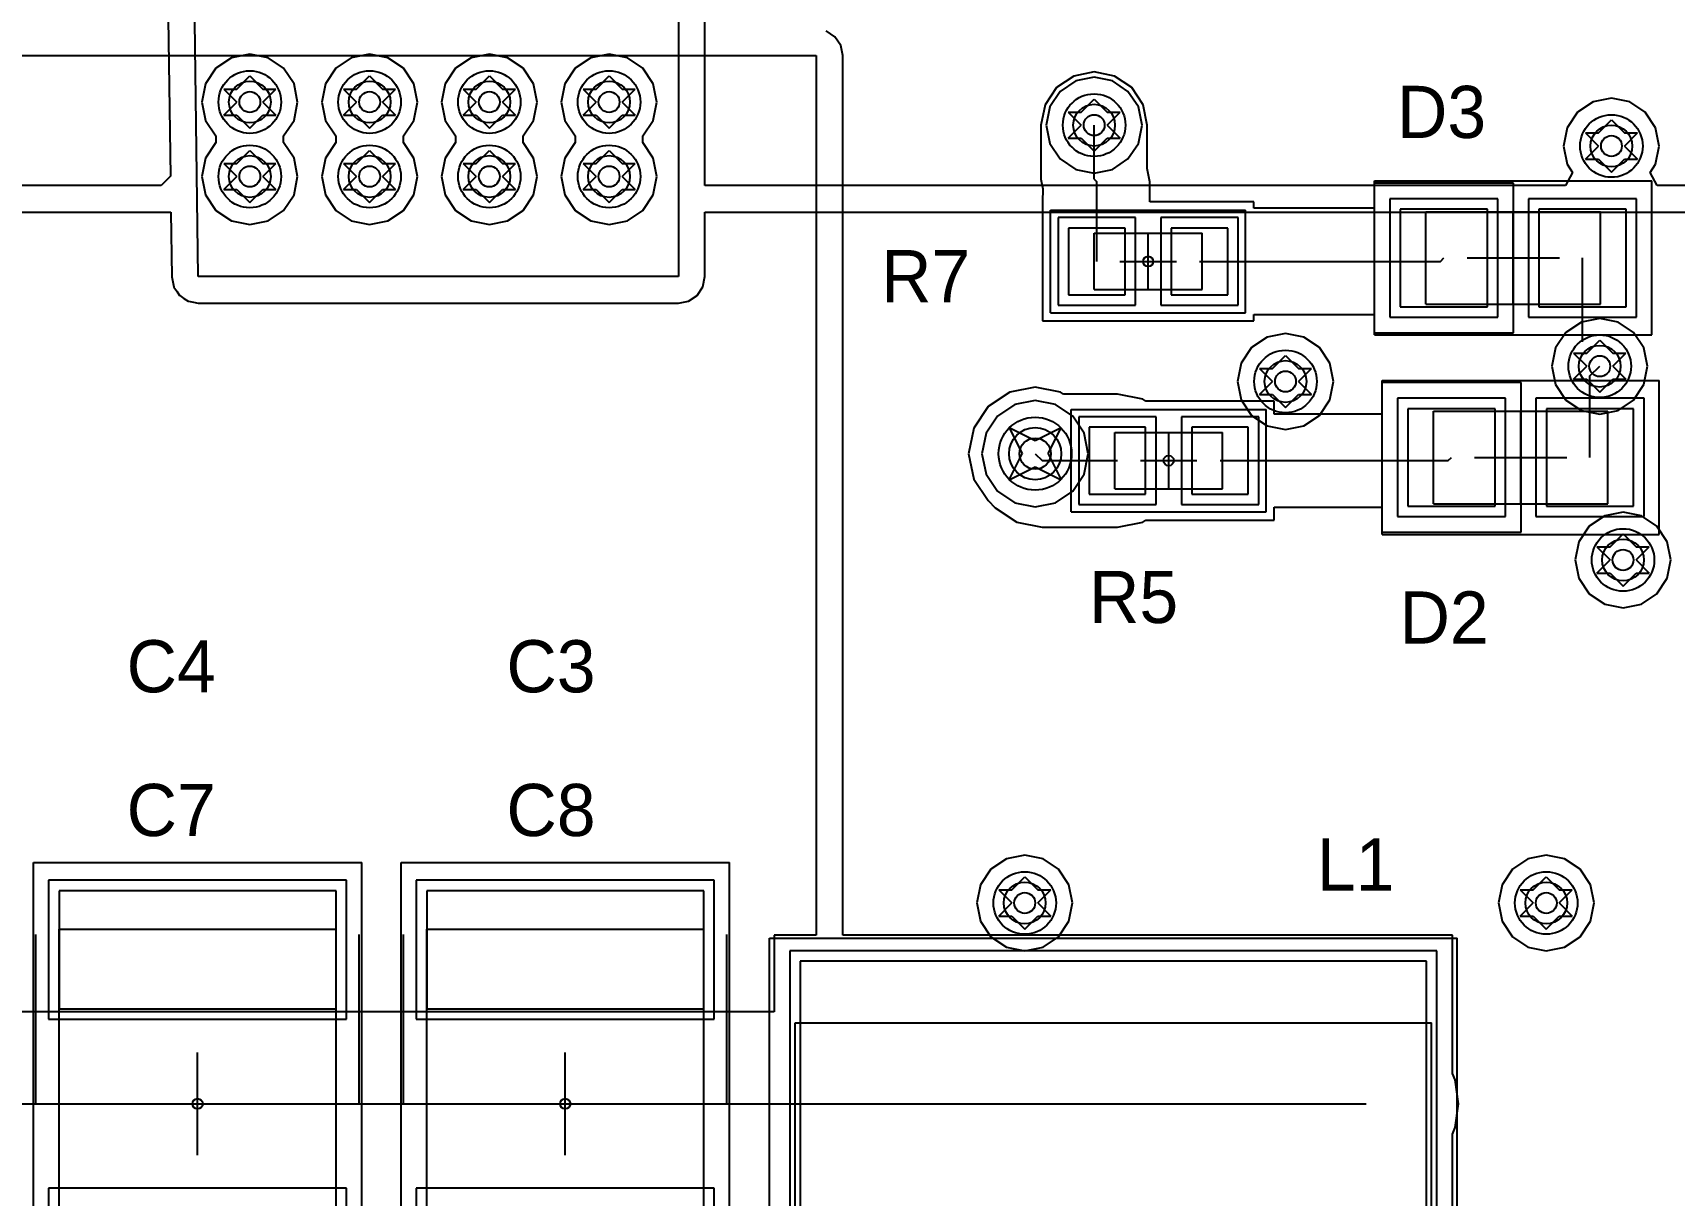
# Model space of a CAD drawing. Header units: millimetres. Extents: x 7.3 to 18.4, y 2.4 to 9.4.
# Drawn here: x 9.22 to 9.849, y 3.288 to 3.734 of the extents above; entities that cross this region are included whole.
import ezdxf

# ---------------------------------------------------------------- set-up
doc = ezdxf.new("R2010")
doc.units = ezdxf.units.MM
doc.header["$MEASUREMENT"] = 0
for name, color, linetype in [('BottomLayer', 5, 'Continuous'), ('BottomSolder', 6, 'Continuous'), ('DrillDrawing', 1, 'Continuous'), ('Mechanical1', 6, 'Continuous'), ('Mechanical13', 56, 'Continuous'), ('Mechanical15', 56, 'Continuous'), ('MidLayer1', 16, 'Continuous'), ('MidLayer2', 76, 'Continuous'), ('MultiLayer', 9, 'Continuous'), ('TopLayer', 1, 'Continuous'), ('TopOverlay', 2, 'Continuous'), ('TopPaste', 8, 'Continuous'), ('TopSolder', 216, 'Continuous'), ('ViaHoleLayer', 16, 'Continuous')]:
    doc.layers.add(name, color=color, linetype=linetype)

msp = doc.modelspace()

# ---------------------------------------------------------------- linework, layer by layer
at = {"layer": 'BottomLayer'}
for p, q in [((9.29577, 3.72412), (9.28982, 3.72014)), ((9.3028, 3.72552), (9.29577, 3.72412)), ((9.30982, 3.72412), (9.3028, 3.72552)), ((9.31577, 3.72014), (9.30982, 3.72412)), ((9.3417, 3.72412), (9.33575, 3.72014)), ((9.34873, 3.72552), (9.3417, 3.72412)), ((9.35575, 3.72412), (9.34873, 3.72552)), ((9.3617, 3.72014), (9.35575, 3.72412)), ((9.38764, 3.72412), (9.38168, 3.72014)), ((9.39466, 3.72552), (9.38764, 3.72412)), ((9.40168, 3.72412), (9.39466, 3.72552)), ((9.40764, 3.72014), (9.40168, 3.72412)), ((9.43357, 3.72412), (9.42761, 3.72014)), ((9.44059, 3.72552), (9.43357, 3.72412)), ((9.44761, 3.72412), (9.44059, 3.72552)), ((9.45357, 3.72014), (9.44761, 3.72412)), ((9.28584, 3.71419), (9.28444, 3.70717)), ((9.28982, 3.72014), (9.28584, 3.71419)), ((9.31975, 3.71419), (9.31577, 3.72014)), ((9.32115, 3.70717), (9.31975, 3.71419)), ((9.33177, 3.71419), (9.33037, 3.70717)), ((9.33575, 3.72014), (9.33177, 3.71419)), ((9.36568, 3.71419), (9.3617, 3.72014)), ((9.36708, 3.70717), (9.36568, 3.71419)), ((9.3777, 3.71419), (9.37631, 3.70717)), ((9.38168, 3.72014), (9.3777, 3.71419)), ((9.41161, 3.71419), (9.40764, 3.72014)), ((9.41301, 3.70717), (9.41161, 3.71419)), ((9.42363, 3.71419), (9.42224, 3.70717)), ((9.42761, 3.72014), (9.42363, 3.71419)), ((9.45755, 3.71419), (9.45357, 3.72014)), ((9.45894, 3.70717), (9.45755, 3.71419)), ((9.61959, 3.71526), (9.61364, 3.71128)), ((9.62661, 3.71666), (9.61959, 3.71526)), ((9.63364, 3.71526), (9.62661, 3.71666)), ((9.63959, 3.71128), (9.63364, 3.71526)), ((9.61364, 3.71128), (9.60966, 3.70533)), ((9.64357, 3.70533), (9.63959, 3.71128)), ((9.28444, 3.70717), (9.28584, 3.70014)), ((9.31975, 3.70014), (9.32115, 3.70717)), ((9.33037, 3.70717), (9.33177, 3.70014)), ((9.36568, 3.70014), (9.36708, 3.70717)), ((9.37631, 3.70717), (9.3777, 3.70014)), ((9.41161, 3.70014), (9.41301, 3.70717)), ((9.42224, 3.70717), (9.42363, 3.70014)), ((9.45755, 3.70014), (9.45894, 3.70717)), ((9.60966, 3.70533), (9.60826, 3.69831)), ((9.64497, 3.69831), (9.64357, 3.70533)), ((9.28584, 3.70014), (9.28982, 3.69419)), ((9.31577, 3.69419), (9.31975, 3.70014)), ((9.33177, 3.70014), (9.33575, 3.69419)), ((9.3617, 3.69419), (9.36568, 3.70014)), ((9.3777, 3.70014), (9.38168, 3.69419)), ((9.40764, 3.69419), (9.41161, 3.70014)), ((9.42363, 3.70014), (9.42761, 3.69419)), ((9.45357, 3.69419), (9.45755, 3.70014)), ((9.60826, 3.69831), (9.60966, 3.69128)), ((9.64357, 3.69128), (9.64497, 3.69831)), ((9.28982, 3.6916), (9.28584, 3.68565)), ((9.28982, 3.69419), (9.28982, 3.6916)), ((9.31577, 3.6916), (9.31577, 3.69419)), ((9.31975, 3.68565), (9.31577, 3.6916)), ((9.33575, 3.6916), (9.33177, 3.68565)), ((9.33575, 3.69419), (9.33575, 3.6916)), ((9.3617, 3.6916), (9.3617, 3.69419)), ((9.36568, 3.68565), (9.3617, 3.6916)), ((9.38168, 3.6916), (9.3777, 3.68565)), ((9.38168, 3.69419), (9.38168, 3.6916)), ((9.40764, 3.6916), (9.40764, 3.69419)), ((9.41161, 3.68565), (9.40764, 3.6916)), ((9.42761, 3.6916), (9.42363, 3.68565)), ((9.42761, 3.69419), (9.42761, 3.6916)), ((9.45357, 3.6916), (9.45357, 3.69419)), ((9.45755, 3.68565), (9.45357, 3.6916)), ((9.60966, 3.69128), (9.61364, 3.68533)), ((9.63959, 3.68533), (9.64357, 3.69128)), ((9.28584, 3.68565), (9.28444, 3.67862)), ((9.32115, 3.67862), (9.31975, 3.68565)), ((9.33177, 3.68565), (9.33037, 3.67862)), ((9.36708, 3.67862), (9.36568, 3.68565)), ((9.3777, 3.68565), (9.37631, 3.67862)), ((9.41301, 3.67862), (9.41161, 3.68565)), ((9.42363, 3.68565), (9.42224, 3.67862)), ((9.45894, 3.67862), (9.45755, 3.68565)), ((9.61364, 3.68533), (9.61959, 3.68135)), ((9.63364, 3.68135), (9.63959, 3.68533)), ((9.28444, 3.67862), (9.28584, 3.6716)), ((9.31975, 3.6716), (9.32115, 3.67862)), ((9.33037, 3.67862), (9.33177, 3.6716)), ((9.36568, 3.6716), (9.36708, 3.67862)), ((9.37631, 3.67862), (9.3777, 3.6716)), ((9.41161, 3.6716), (9.41301, 3.67862)), ((9.42224, 3.67862), (9.42363, 3.6716)), ((9.45755, 3.6716), (9.45894, 3.67862)), ((9.61959, 3.68135), (9.62661, 3.67995)), ((9.62661, 3.67995), (9.63364, 3.68135)), ((9.28584, 3.6716), (9.28982, 3.66564)), ((9.31577, 3.66564), (9.31975, 3.6716)), ((9.33177, 3.6716), (9.33575, 3.66564)), ((9.3617, 3.66564), (9.36568, 3.6716)), ((9.3777, 3.6716), (9.38168, 3.66564)), ((9.40764, 3.66564), (9.41161, 3.6716)), ((9.42363, 3.6716), (9.42761, 3.66564)), ((9.45357, 3.66564), (9.45755, 3.6716)), ((9.28982, 3.66564), (9.29577, 3.66167)), ((9.30982, 3.66167), (9.31577, 3.66564)), ((9.33575, 3.66564), (9.3417, 3.66167)), ((9.35575, 3.66167), (9.3617, 3.66564)), ((9.38168, 3.66564), (9.38764, 3.66167)), ((9.40168, 3.66167), (9.40764, 3.66564)), ((9.42761, 3.66564), (9.43357, 3.66167)), ((9.44761, 3.66167), (9.45357, 3.66564)), ((9.29577, 3.66167), (9.3028, 3.66027)), ((9.3028, 3.66027), (9.30982, 3.66167)), ((9.3417, 3.66167), (9.34873, 3.66027)), ((9.34873, 3.66027), (9.35575, 3.66167)), ((9.38764, 3.66167), (9.39466, 3.66027)), ((9.39466, 3.66027), (9.40168, 3.66167)), ((9.43357, 3.66167), (9.44059, 3.66027)), ((9.44059, 3.66027), (9.44761, 3.66167)), ((9.59617, 3.59116), (9.58956, 3.58674)), ((9.60398, 3.59271), (9.59617, 3.59116)), ((9.61178, 3.59116), (9.60398, 3.59271)), ((9.6184, 3.58674), (9.61178, 3.59116)), ((9.58956, 3.58674), (9.58514, 3.58013)), ((9.62282, 3.58013), (9.6184, 3.58674)), ((9.58514, 3.58013), (9.58358, 3.57232)), ((9.62437, 3.57232), (9.62282, 3.58013)), ((9.58358, 3.57232), (9.58514, 3.56452)), ((9.62282, 3.56452), (9.62437, 3.57232)), ((9.58514, 3.56452), (9.58956, 3.5579)), ((9.6184, 3.5579), (9.62282, 3.56452)), ((9.58956, 3.5579), (9.59617, 3.55348)), ((9.61178, 3.55348), (9.6184, 3.5579)), ((9.59617, 3.55348), (9.60398, 3.55193)), ((9.60398, 3.55193), (9.61178, 3.55348))]:
    msp.add_line(p, q, dxfattribs=at)
for centre, radius in [((9.3028, 3.70717), 0.008), ((9.34873, 3.70717), 0.008), ((9.39466, 3.70717), 0.008), ((9.44059, 3.70717), 0.008), ((9.62661, 3.69831), 0.008), ((9.825, 3.69031), 0.008), ((9.3028, 3.67862), 0.008), ((9.34873, 3.67862), 0.008), ((9.39466, 3.67862), 0.008), ((9.44059, 3.67862), 0.008), ((9.82051, 3.60586), 0.008), ((9.7, 3.6), 0.008), ((9.60398, 3.57232), 0.01), ((9.82945, 3.53155), 0.008), ((9.6, 3.4), 0.008), ((9.8, 3.4), 0.008)]:
    msp.add_circle(centre, radius, dxfattribs=at)
at = {"layer": 'BottomSolder'}
for centre, radius in [((9.3028, 3.70717), 0.012), ((9.34873, 3.70717), 0.012), ((9.39466, 3.70717), 0.012), ((9.44059, 3.70717), 0.012), ((9.62661, 3.69831), 0.012), ((9.825, 3.69031), 0.012), ((9.3028, 3.67862), 0.012), ((9.34873, 3.67862), 0.012), ((9.39466, 3.67862), 0.012), ((9.44059, 3.67862), 0.012), ((9.82051, 3.60586), 0.012), ((9.7, 3.6), 0.012), ((9.60398, 3.57232), 0.014), ((9.82945, 3.53155), 0.012), ((9.6, 3.4), 0.012), ((9.8, 3.4), 0.012)]:
    msp.add_circle(centre, radius, dxfattribs=at)
at = {"layer": 'DrillDrawing'}
for p, q in [((9.2978, 3.71217), (9.3028, 3.71717)), ((9.3028, 3.71717), (9.3078, 3.71217)), ((9.34373, 3.71217), (9.34873, 3.71717)), ((9.34873, 3.71717), (9.35373, 3.71217)), ((9.38966, 3.71217), (9.39466, 3.71717)), ((9.39466, 3.71717), (9.39966, 3.71217)), ((9.43559, 3.71217), (9.44059, 3.71717)), ((9.44059, 3.71717), (9.44559, 3.71217)), ((9.2928, 3.71217), (9.2978, 3.70717)), ((9.2928, 3.71217), (9.2978, 3.71217)), ((9.3078, 3.71217), (9.3128, 3.71217)), ((9.3078, 3.70717), (9.3128, 3.71217)), ((9.33873, 3.71217), (9.34373, 3.70717)), ((9.33873, 3.71217), (9.34373, 3.71217)), ((9.35373, 3.71217), (9.35873, 3.71217)), ((9.35373, 3.70717), (9.35873, 3.71217)), ((9.38466, 3.71217), (9.38966, 3.70717)), ((9.38466, 3.71217), (9.38966, 3.71217)), ((9.39966, 3.71217), (9.40466, 3.71217)), ((9.39966, 3.70717), (9.40466, 3.71217)), ((9.43059, 3.71217), (9.43559, 3.70717)), ((9.43059, 3.71217), (9.43559, 3.71217)), ((9.44559, 3.71217), (9.45059, 3.71217)), ((9.44559, 3.70717), (9.45059, 3.71217)), ((9.62161, 3.70331), (9.62661, 3.70831)), ((9.62661, 3.70831), (9.63161, 3.70331)), ((9.2928, 3.70217), (9.2978, 3.70717)), ((9.2928, 3.70217), (9.2978, 3.70217)), ((9.2978, 3.70217), (9.3028, 3.69717)), ((9.3028, 3.69717), (9.3078, 3.70217)), ((9.3078, 3.70717), (9.3128, 3.70217)), ((9.3078, 3.70217), (9.3128, 3.70217)), ((9.33873, 3.70217), (9.34373, 3.70717)), ((9.33873, 3.70217), (9.34373, 3.70217)), ((9.34373, 3.70217), (9.34873, 3.69717)), ((9.34873, 3.69717), (9.35373, 3.70217)), ((9.35373, 3.70717), (9.35873, 3.70217)), ((9.35373, 3.70217), (9.35873, 3.70217)), ((9.38466, 3.70217), (9.38966, 3.70717)), ((9.38466, 3.70217), (9.38966, 3.70217)), ((9.38966, 3.70217), (9.39466, 3.69717)), ((9.39466, 3.69717), (9.39966, 3.70217)), ((9.39966, 3.70717), (9.40466, 3.70217)), ((9.39966, 3.70217), (9.40466, 3.70217)), ((9.43059, 3.70217), (9.43559, 3.70717)), ((9.43059, 3.70217), (9.43559, 3.70217)), ((9.43559, 3.70217), (9.44059, 3.69717)), ((9.44059, 3.69717), (9.44559, 3.70217)), ((9.44559, 3.70717), (9.45059, 3.70217)), ((9.44559, 3.70217), (9.45059, 3.70217)), ((9.61661, 3.70331), (9.62161, 3.69831)), ((9.61661, 3.70331), (9.62161, 3.70331)), ((9.63161, 3.70331), (9.63661, 3.70331)), ((9.63161, 3.69831), (9.63661, 3.70331)), ((9.61661, 3.69331), (9.62161, 3.69831)), ((9.63161, 3.69831), (9.63661, 3.69331)), ((9.815, 3.69531), (9.82, 3.69031)), ((9.815, 3.69531), (9.82, 3.69531)), ((9.82, 3.69531), (9.825, 3.70031)), ((9.825, 3.70031), (9.83, 3.69531)), ((9.83, 3.69531), (9.835, 3.69531)), ((9.83, 3.69031), (9.835, 3.69531)), ((9.61661, 3.69331), (9.62161, 3.69331)), ((9.62161, 3.69331), (9.62661, 3.68831)), ((9.62661, 3.68831), (9.63161, 3.69331)), ((9.63161, 3.69331), (9.63661, 3.69331)), ((9.815, 3.68531), (9.82, 3.69031)), ((9.83, 3.69031), (9.835, 3.68531)), ((9.2928, 3.68362), (9.2978, 3.67862)), ((9.2928, 3.68362), (9.2978, 3.68362)), ((9.2978, 3.68362), (9.3028, 3.68862)), ((9.3028, 3.68862), (9.3078, 3.68362)), ((9.3078, 3.68362), (9.3128, 3.68362)), ((9.3078, 3.67862), (9.3128, 3.68362)), ((9.33873, 3.68362), (9.34373, 3.67862)), ((9.33873, 3.68362), (9.34373, 3.68362)), ((9.34373, 3.68362), (9.34873, 3.68862)), ((9.34873, 3.68862), (9.35373, 3.68362)), ((9.35373, 3.68362), (9.35873, 3.68362)), ((9.35373, 3.67862), (9.35873, 3.68362)), ((9.38466, 3.68362), (9.38966, 3.67862)), ((9.38466, 3.68362), (9.38966, 3.68362)), ((9.38966, 3.68362), (9.39466, 3.68862)), ((9.39466, 3.68862), (9.39966, 3.68362)), ((9.39966, 3.68362), (9.40466, 3.68362)), ((9.39966, 3.67862), (9.40466, 3.68362)), ((9.43059, 3.68362), (9.43559, 3.67862)), ((9.43059, 3.68362), (9.43559, 3.68362)), ((9.43559, 3.68362), (9.44059, 3.68862)), ((9.44059, 3.68862), (9.44559, 3.68362)), ((9.44559, 3.68362), (9.45059, 3.68362)), ((9.44559, 3.67862), (9.45059, 3.68362)), ((9.815, 3.68531), (9.82, 3.68531)), ((9.82, 3.68531), (9.825, 3.68031)), ((9.825, 3.68031), (9.83, 3.68531)), ((9.83, 3.68531), (9.835, 3.68531)), ((9.2928, 3.67362), (9.2978, 3.67862)), ((9.3078, 3.67862), (9.3128, 3.67362)), ((9.33873, 3.67362), (9.34373, 3.67862)), ((9.35373, 3.67862), (9.35873, 3.67362)), ((9.38466, 3.67362), (9.38966, 3.67862)), ((9.39966, 3.67862), (9.40466, 3.67362)), ((9.43059, 3.67362), (9.43559, 3.67862)), ((9.44559, 3.67862), (9.45059, 3.67362)), ((9.2928, 3.67362), (9.2978, 3.67362)), ((9.2978, 3.67362), (9.3028, 3.66862)), ((9.3028, 3.66862), (9.3078, 3.67362)), ((9.3078, 3.67362), (9.3128, 3.67362)), ((9.33873, 3.67362), (9.34373, 3.67362)), ((9.34373, 3.67362), (9.34873, 3.66862)), ((9.34873, 3.66862), (9.35373, 3.67362)), ((9.35373, 3.67362), (9.35873, 3.67362)), ((9.38466, 3.67362), (9.38966, 3.67362)), ((9.38966, 3.67362), (9.39466, 3.66862)), ((9.39466, 3.66862), (9.39966, 3.67362)), ((9.39966, 3.67362), (9.40466, 3.67362)), ((9.43059, 3.67362), (9.43559, 3.67362)), ((9.43559, 3.67362), (9.44059, 3.66862)), ((9.44059, 3.66862), (9.44559, 3.67362)), ((9.44559, 3.67362), (9.45059, 3.67362)), ((9.81551, 3.61086), (9.82051, 3.61586)), ((9.82051, 3.61586), (9.82551, 3.61086)), ((9.695, 3.605), (9.7, 3.61)), ((9.7, 3.61), (9.705, 3.605)), ((9.81051, 3.61086), (9.81551, 3.60586)), ((9.81051, 3.61086), (9.81551, 3.61086)), ((9.82551, 3.61086), (9.83051, 3.61086)), ((9.82551, 3.60586), (9.83051, 3.61086)), ((9.69, 3.605), (9.695, 3.6)), ((9.69, 3.605), (9.695, 3.605)), ((9.705, 3.605), (9.71, 3.605)), ((9.705, 3.6), (9.71, 3.605)), ((9.81051, 3.60086), (9.81551, 3.60586)), ((9.81051, 3.60086), (9.81551, 3.60086)), ((9.81551, 3.60086), (9.82051, 3.59586)), ((9.82051, 3.59586), (9.82551, 3.60086)), ((9.82551, 3.60586), (9.83051, 3.60086)), ((9.82551, 3.60086), (9.83051, 3.60086)), ((9.69, 3.595), (9.695, 3.6)), ((9.69, 3.595), (9.695, 3.595)), ((9.695, 3.595), (9.7, 3.59)), ((9.7, 3.59), (9.705, 3.595)), ((9.705, 3.6), (9.71, 3.595)), ((9.705, 3.595), (9.71, 3.595)), ((9.59398, 3.58232), (9.60398, 3.57732)), ((9.59398, 3.58232), (9.59898, 3.57232)), ((9.60398, 3.57732), (9.61398, 3.58232)), ((9.60898, 3.57232), (9.61398, 3.58232)), ((9.59398, 3.56232), (9.59898, 3.57232)), ((9.60898, 3.57232), (9.61398, 3.56232)), ((9.59398, 3.56232), (9.60398, 3.56732)), ((9.60398, 3.56732), (9.61398, 3.56232)), ((9.82445, 3.53655), (9.82945, 3.54155)), ((9.82945, 3.54155), (9.83445, 3.53655)), ((9.81945, 3.53655), (9.82445, 3.53155)), ((9.81945, 3.53655), (9.82445, 3.53655)), ((9.81945, 3.52655), (9.82445, 3.53155)), ((9.83445, 3.53655), (9.83945, 3.53655)), ((9.83445, 3.53155), (9.83945, 3.53655)), ((9.83445, 3.53155), (9.83945, 3.52655)), ((9.81945, 3.52655), (9.82445, 3.52655)), ((9.82445, 3.52655), (9.82945, 3.52155)), ((9.82945, 3.52155), (9.83445, 3.52655)), ((9.83445, 3.52655), (9.83945, 3.52655)), ((9.595, 3.405), (9.6, 3.41)), ((9.6, 3.41), (9.605, 3.405)), ((9.795, 3.405), (9.8, 3.41)), ((9.8, 3.41), (9.805, 3.405)), ((9.59, 3.405), (9.595, 3.4)), ((9.59, 3.405), (9.595, 3.405)), ((9.59, 3.395), (9.595, 3.4)), ((9.605, 3.405), (9.61, 3.405)), ((9.605, 3.4), (9.61, 3.405)), ((9.605, 3.4), (9.61, 3.395)), ((9.79, 3.405), (9.795, 3.4)), ((9.79, 3.405), (9.795, 3.405)), ((9.79, 3.395), (9.795, 3.4)), ((9.805, 3.405), (9.81, 3.405)), ((9.805, 3.4), (9.81, 3.405)), ((9.805, 3.4), (9.81, 3.395)), ((9.59, 3.395), (9.595, 3.395)), ((9.595, 3.395), (9.6, 3.39)), ((9.6, 3.39), (9.605, 3.395)), ((9.605, 3.395), (9.61, 3.395)), ((9.79, 3.395), (9.795, 3.395)), ((9.795, 3.395), (9.8, 3.39)), ((9.8, 3.39), (9.805, 3.395)), ((9.805, 3.395), (9.81, 3.395))]:
    msp.add_line(p, q, dxfattribs=at)
at = {"layer": 'Mechanical1'}
msp.add_circle((9.37681, 4.09921), 1.5748, dxfattribs=at)
at = {"layer": 'Mechanical13'}
for p, q in [((9.75386, 3.66511), (9.82079, 3.66511)), ((9.75386, 3.62967), (9.75386, 3.66511)), ((9.82079, 3.62967), (9.82079, 3.66511)), ((9.62665, 3.63523), (9.62665, 3.65688)), ((9.62665, 3.65688), (9.66799, 3.65688)), ((9.66799, 3.63523), (9.66799, 3.65688)), ((9.62665, 3.63523), (9.66799, 3.63523)), ((9.75386, 3.62967), (9.82079, 3.62967)), ((9.75673, 3.58857), (9.82366, 3.58857)), ((9.75673, 3.55314), (9.75673, 3.58857)), ((9.82366, 3.55314), (9.82366, 3.58857)), ((9.63453, 3.55881), (9.63453, 3.58046)), ((9.63453, 3.58046), (9.67587, 3.58046)), ((9.67587, 3.55881), (9.67587, 3.58046)), ((9.63453, 3.55881), (9.67587, 3.55881)), ((9.75673, 3.55314), (9.82366, 3.55314)), ((9.22963, 3.25607), (9.22963, 3.38993)), ((9.22963, 3.38993), (9.33593, 3.38993)), ((9.33593, 3.25607), (9.33593, 3.38993)), ((9.37063, 3.25607), (9.37063, 3.38993)), ((9.37063, 3.38993), (9.47693, 3.38993)), ((9.47693, 3.25607), (9.47693, 3.38993)), ((9.51195, 3.10995), (9.51195, 3.35405)), ((9.51195, 3.35405), (9.75605, 3.35405)), ((9.75605, 3.10995), (9.75605, 3.35405))]:
    msp.add_line(p, q, dxfattribs=at)
at = {"layer": 'Mechanical15'}
for p, q in [((9.73417, 3.67692), (9.84047, 3.67692)), ((9.73417, 3.61786), (9.73417, 3.67692)), ((9.84047, 3.61786), (9.84047, 3.67692)), ((9.60992, 3.62637), (9.60992, 3.66574)), ((9.60992, 3.66574), (9.68472, 3.66574)), ((9.68472, 3.62637), (9.68472, 3.66574)), ((9.78732, 3.62967), (9.78732, 3.66511)), ((9.64732, 3.63523), (9.64732, 3.65688)), ((9.6365, 3.64605), (9.65815, 3.64605)), ((9.76961, 3.64739), (9.80504, 3.64739)), ((9.60992, 3.62637), (9.68472, 3.62637)), ((9.73417, 3.61786), (9.84047, 3.61786)), ((9.73705, 3.60039), (9.84335, 3.60039)), ((9.73705, 3.54133), (9.73705, 3.60039)), ((9.84335, 3.54133), (9.84335, 3.60039)), ((9.6178, 3.54995), (9.6178, 3.58932)), ((9.6178, 3.58932), (9.6926, 3.58932)), ((9.6926, 3.54995), (9.6926, 3.58932)), ((9.7902, 3.55314), (9.7902, 3.58857)), ((9.6552, 3.55881), (9.6552, 3.58046)), ((9.64437, 3.56964), (9.66602, 3.56964)), ((9.77248, 3.57086), (9.80791, 3.57086)), ((9.6178, 3.54995), (9.6926, 3.54995)), ((9.73705, 3.54133), (9.84335, 3.54133)), ((9.21979, 3.23048), (9.21979, 3.41552)), ((9.21979, 3.41552), (9.34577, 3.41552)), ((9.34577, 3.23048), (9.34577, 3.41552)), ((9.36079, 3.23048), (9.36079, 3.41552)), ((9.36079, 3.41552), (9.48677, 3.41552)), ((9.48677, 3.23048), (9.48677, 3.41552)), ((9.50211, 3.07747), (9.50211, 3.38653)), ((9.50211, 3.38653), (9.76589, 3.38653)), ((9.76589, 3.07747), (9.76589, 3.38653)), ((9.28278, 3.30331), (9.28278, 3.34268)), ((9.42378, 3.30331), (9.42378, 3.34268)), ((9.2631, 3.323), (9.30247, 3.323)), ((9.4041, 3.323), (9.44347, 3.323))]:
    msp.add_line(p, q, dxfattribs=at)
at = {"layer": 'MidLayer1'}
for p, q in [((9.29577, 3.72412), (9.28982, 3.72014)), ((9.3028, 3.72552), (9.29577, 3.72412)), ((9.30982, 3.72412), (9.3028, 3.72552)), ((9.31577, 3.72014), (9.30982, 3.72412)), ((9.3417, 3.72412), (9.33575, 3.72014)), ((9.34873, 3.72552), (9.3417, 3.72412)), ((9.35575, 3.72412), (9.34873, 3.72552)), ((9.3617, 3.72014), (9.35575, 3.72412)), ((9.38764, 3.72412), (9.38168, 3.72014)), ((9.39466, 3.72552), (9.38764, 3.72412)), ((9.40168, 3.72412), (9.39466, 3.72552)), ((9.40764, 3.72014), (9.40168, 3.72412)), ((9.43357, 3.72412), (9.42761, 3.72014)), ((9.44059, 3.72552), (9.43357, 3.72412)), ((9.44761, 3.72412), (9.44059, 3.72552)), ((9.45357, 3.72014), (9.44761, 3.72412)), ((9.28584, 3.71419), (9.28444, 3.70717)), ((9.28982, 3.72014), (9.28584, 3.71419)), ((9.31975, 3.71419), (9.31577, 3.72014)), ((9.32115, 3.70717), (9.31975, 3.71419)), ((9.33177, 3.71419), (9.33037, 3.70717)), ((9.33575, 3.72014), (9.33177, 3.71419)), ((9.36568, 3.71419), (9.3617, 3.72014)), ((9.36708, 3.70717), (9.36568, 3.71419)), ((9.3777, 3.71419), (9.37631, 3.70717)), ((9.38168, 3.72014), (9.3777, 3.71419)), ((9.41161, 3.71419), (9.40764, 3.72014)), ((9.41301, 3.70717), (9.41161, 3.71419)), ((9.42363, 3.71419), (9.42224, 3.70717)), ((9.42761, 3.72014), (9.42363, 3.71419)), ((9.45755, 3.71419), (9.45357, 3.72014)), ((9.45894, 3.70717), (9.45755, 3.71419)), ((9.61959, 3.71526), (9.61364, 3.71128)), ((9.62661, 3.71666), (9.61959, 3.71526)), ((9.63364, 3.71526), (9.62661, 3.71666)), ((9.63959, 3.71128), (9.63364, 3.71526)), ((9.61364, 3.71128), (9.60966, 3.70533)), ((9.64357, 3.70533), (9.63959, 3.71128)), ((9.28444, 3.70717), (9.28584, 3.70014)), ((9.31975, 3.70014), (9.32115, 3.70717)), ((9.33037, 3.70717), (9.33177, 3.70014)), ((9.36568, 3.70014), (9.36708, 3.70717)), ((9.37631, 3.70717), (9.3777, 3.70014)), ((9.41161, 3.70014), (9.41301, 3.70717)), ((9.42224, 3.70717), (9.42363, 3.70014)), ((9.45755, 3.70014), (9.45894, 3.70717)), ((9.60966, 3.70533), (9.60826, 3.69831)), ((9.64497, 3.69831), (9.64357, 3.70533)), ((9.28584, 3.70014), (9.28982, 3.69419)), ((9.31577, 3.69419), (9.31975, 3.70014)), ((9.33177, 3.70014), (9.33575, 3.69419)), ((9.3617, 3.69419), (9.36568, 3.70014)), ((9.3777, 3.70014), (9.38168, 3.69419)), ((9.40764, 3.69419), (9.41161, 3.70014)), ((9.42363, 3.70014), (9.42761, 3.69419)), ((9.45357, 3.69419), (9.45755, 3.70014)), ((9.60826, 3.69831), (9.60966, 3.69128)), ((9.64357, 3.69128), (9.64497, 3.69831)), ((9.28982, 3.6916), (9.28584, 3.68565)), ((9.28982, 3.69419), (9.28982, 3.6916)), ((9.31577, 3.6916), (9.31577, 3.69419)), ((9.31975, 3.68565), (9.31577, 3.6916)), ((9.33575, 3.6916), (9.33177, 3.68565)), ((9.33575, 3.69419), (9.33575, 3.6916)), ((9.3617, 3.6916), (9.3617, 3.69419)), ((9.36568, 3.68565), (9.3617, 3.6916)), ((9.38168, 3.6916), (9.3777, 3.68565)), ((9.38168, 3.69419), (9.38168, 3.6916)), ((9.40764, 3.6916), (9.40764, 3.69419)), ((9.41161, 3.68565), (9.40764, 3.6916)), ((9.42761, 3.6916), (9.42363, 3.68565)), ((9.42761, 3.69419), (9.42761, 3.6916)), ((9.45357, 3.6916), (9.45357, 3.69419)), ((9.45755, 3.68565), (9.45357, 3.6916)), ((9.60966, 3.69128), (9.61364, 3.68533)), ((9.63959, 3.68533), (9.64357, 3.69128)), ((9.28584, 3.68565), (9.28444, 3.67862)), ((9.32115, 3.67862), (9.31975, 3.68565)), ((9.33177, 3.68565), (9.33037, 3.67862)), ((9.36708, 3.67862), (9.36568, 3.68565)), ((9.3777, 3.68565), (9.37631, 3.67862)), ((9.41301, 3.67862), (9.41161, 3.68565)), ((9.42363, 3.68565), (9.42224, 3.67862)), ((9.45894, 3.67862), (9.45755, 3.68565)), ((9.61364, 3.68533), (9.61959, 3.68135)), ((9.63364, 3.68135), (9.63959, 3.68533)), ((9.28444, 3.67862), (9.28584, 3.6716)), ((9.31975, 3.6716), (9.32115, 3.67862)), ((9.33037, 3.67862), (9.33177, 3.6716)), ((9.36568, 3.6716), (9.36708, 3.67862)), ((9.37631, 3.67862), (9.3777, 3.6716)), ((9.41161, 3.6716), (9.41301, 3.67862)), ((9.42224, 3.67862), (9.42363, 3.6716)), ((9.45755, 3.6716), (9.45894, 3.67862)), ((9.61959, 3.68135), (9.62661, 3.67995)), ((9.62661, 3.67995), (9.63364, 3.68135)), ((9.28584, 3.6716), (9.28982, 3.66564)), ((9.31577, 3.66564), (9.31975, 3.6716)), ((9.33177, 3.6716), (9.33575, 3.66564)), ((9.3617, 3.66564), (9.36568, 3.6716)), ((9.3777, 3.6716), (9.38168, 3.66564)), ((9.40764, 3.66564), (9.41161, 3.6716)), ((9.42363, 3.6716), (9.42761, 3.66564)), ((9.45357, 3.66564), (9.45755, 3.6716)), ((9.28982, 3.66564), (9.29577, 3.66167)), ((9.30982, 3.66167), (9.31577, 3.66564)), ((9.33575, 3.66564), (9.3417, 3.66167)), ((9.35575, 3.66167), (9.3617, 3.66564)), ((9.38168, 3.66564), (9.38764, 3.66167)), ((9.40168, 3.66167), (9.40764, 3.66564)), ((9.42761, 3.66564), (9.43357, 3.66167)), ((9.44761, 3.66167), (9.45357, 3.66564)), ((9.29577, 3.66167), (9.3028, 3.66027)), ((9.3028, 3.66027), (9.30982, 3.66167)), ((9.3417, 3.66167), (9.34873, 3.66027)), ((9.34873, 3.66027), (9.35575, 3.66167)), ((9.38764, 3.66167), (9.39466, 3.66027)), ((9.39466, 3.66027), (9.40168, 3.66167)), ((9.43357, 3.66167), (9.44059, 3.66027)), ((9.44059, 3.66027), (9.44761, 3.66167)), ((9.59617, 3.59116), (9.58956, 3.58674)), ((9.60398, 3.59271), (9.59617, 3.59116)), ((9.61178, 3.59116), (9.60398, 3.59271)), ((9.6184, 3.58674), (9.61178, 3.59116)), ((9.58956, 3.58674), (9.58514, 3.58013)), ((9.62282, 3.58013), (9.6184, 3.58674)), ((9.58514, 3.58013), (9.58358, 3.57232)), ((9.62437, 3.57232), (9.62282, 3.58013)), ((9.58358, 3.57232), (9.58514, 3.56452)), ((9.62282, 3.56452), (9.62437, 3.57232)), ((9.58514, 3.56452), (9.58956, 3.5579)), ((9.6184, 3.5579), (9.62282, 3.56452)), ((9.58956, 3.5579), (9.59617, 3.55348)), ((9.61178, 3.55348), (9.6184, 3.5579)), ((9.59617, 3.55348), (9.60398, 3.55193)), ((9.60398, 3.55193), (9.61178, 3.55348))]:
    msp.add_line(p, q, dxfattribs=at)
for centre, radius in [((9.3028, 3.70717), 0.008), ((9.34873, 3.70717), 0.008), ((9.39466, 3.70717), 0.008), ((9.44059, 3.70717), 0.008), ((9.62661, 3.69831), 0.008), ((9.825, 3.69031), 0.008), ((9.3028, 3.67862), 0.008), ((9.34873, 3.67862), 0.008), ((9.39466, 3.67862), 0.008), ((9.44059, 3.67862), 0.008), ((9.82051, 3.60586), 0.008), ((9.7, 3.6), 0.008), ((9.60398, 3.57232), 0.01), ((9.82945, 3.53155), 0.008), ((9.6, 3.4), 0.008), ((9.8, 3.4), 0.008)]:
    msp.add_circle(centre, radius, dxfattribs=at)
at = {"layer": 'MidLayer2'}
for p, q in [((9.46717, 4.89614), (9.46717, 3.64024)), ((9.47736, 3.6752), (9.47736, 3.99592)), ((9.26821, 3.98898), (9.27233, 3.67875)), ((9.28304, 3.64024), (9.27841, 3.98912)), ((9.825, 3.70866), (9.81798, 3.70726)), ((9.83202, 3.70726), (9.825, 3.70866)), ((9.81202, 3.70329), (9.80804, 3.69733)), ((9.81798, 3.70726), (9.81202, 3.70329)), ((9.83798, 3.70329), (9.83202, 3.70726)), ((9.84196, 3.69733), (9.83798, 3.70329)), ((9.80804, 3.69733), (9.80665, 3.69031)), ((9.84335, 3.69031), (9.84196, 3.69733)), ((9.80665, 3.69031), (9.80804, 3.68329)), ((9.84196, 3.68329), (9.84335, 3.69031)), ((9.80804, 3.68329), (9.81011, 3.6802)), ((9.83989, 3.6802), (9.84196, 3.68329)), ((9.27233, 3.67875), (9.26882, 3.6752)), ((9.81011, 3.6802), (9.80744, 3.6752)), ((9.84256, 3.6752), (9.83989, 3.6802)), ((9.26882, 3.6752), (8.68701, 3.6752)), ((9.80744, 3.6752), (9.47736, 3.6752)), ((10.216, 3.6752), (9.84256, 3.6752)), ((8.67681, 3.665), (9.27251, 3.665)), ((9.27251, 3.665), (9.27284, 3.6401)), ((9.47736, 3.64024), (9.47736, 3.665)), ((9.47736, 3.665), (9.642, 3.665)), ((9.642, 3.665), (10.216, 3.665)), ((9.27284, 3.6401), (9.27324, 3.63822)), ((9.46717, 3.64024), (9.28304, 3.64024)), ((9.47659, 3.63633), (9.47736, 3.64024)), ((9.27324, 3.63822), (9.27362, 3.63633)), ((9.27362, 3.63633), (9.27366, 3.63628)), ((9.27366, 3.63628), (9.27367, 3.63621)), ((9.27367, 3.63621), (9.27476, 3.63463)), ((9.27476, 3.63463), (9.27583, 3.63303)), ((9.27583, 3.63303), (9.27588, 3.63299)), ((9.27588, 3.63299), (9.27592, 3.63293)), ((9.27592, 3.63293), (9.27753, 3.63189)), ((9.47107, 3.63082), (9.47437, 3.63303)), ((9.47437, 3.63303), (9.47659, 3.63633)), ((9.27753, 3.63189), (9.27914, 3.63082)), ((9.27914, 3.63082), (9.2792, 3.6308)), ((9.2792, 3.6308), (9.27926, 3.63077)), ((9.27926, 3.63077), (9.28115, 3.63042)), ((9.28115, 3.63042), (9.28304, 3.63004)), ((9.28304, 3.63004), (9.46717, 3.63004)), ((9.46717, 3.63004), (9.47107, 3.63082)), ((9.81349, 3.62281), (9.80753, 3.61884)), ((9.82051, 3.62421), (9.81349, 3.62281)), ((9.82753, 3.62281), (9.82051, 3.62421)), ((9.83349, 3.61884), (9.82753, 3.62281)), ((9.69298, 3.61696), (9.68702, 3.61298)), ((9.7, 3.61835), (9.69298, 3.61696)), ((9.70702, 3.61696), (9.7, 3.61835)), ((9.71298, 3.61298), (9.70702, 3.61696)), ((9.80753, 3.61884), (9.80356, 3.61288)), ((9.83747, 3.61288), (9.83349, 3.61884)), ((9.68304, 3.60702), (9.68165, 3.6)), ((9.68702, 3.61298), (9.68304, 3.60702)), ((9.71696, 3.60702), (9.71298, 3.61298)), ((9.71835, 3.6), (9.71696, 3.60702)), ((9.80356, 3.61288), (9.80216, 3.60586)), ((9.83886, 3.60586), (9.83747, 3.61288)), ((9.80216, 3.60586), (9.80356, 3.59883)), ((9.83747, 3.59883), (9.83886, 3.60586)), ((9.68165, 3.6), (9.68304, 3.59298)), ((9.71696, 3.59298), (9.71835, 3.6)), ((9.80356, 3.59883), (9.80753, 3.59288)), ((9.83349, 3.59288), (9.83747, 3.59883)), ((9.68304, 3.59298), (9.68702, 3.58702)), ((9.71298, 3.58702), (9.71696, 3.59298)), ((9.80753, 3.59288), (9.81349, 3.5889)), ((9.81349, 3.5889), (9.82051, 3.58751)), ((9.82051, 3.58751), (9.82753, 3.5889)), ((9.82753, 3.5889), (9.83349, 3.59288)), ((9.68702, 3.58702), (9.69298, 3.58304)), ((9.69298, 3.58304), (9.7, 3.58165)), ((9.7, 3.58165), (9.70702, 3.58304)), ((9.70702, 3.58304), (9.71298, 3.58702)), ((9.81648, 3.54452), (9.8125, 3.53857)), ((9.82243, 3.5485), (9.81648, 3.54452)), ((9.82945, 3.5499), (9.82243, 3.5485)), ((9.83648, 3.5485), (9.82945, 3.5499)), ((9.84243, 3.54452), (9.83648, 3.5485)), ((9.84641, 3.53857), (9.84243, 3.54452)), ((9.8125, 3.53857), (9.8111, 3.53155)), ((9.84781, 3.53155), (9.84641, 3.53857)), ((9.8111, 3.53155), (9.8125, 3.52452)), ((9.84641, 3.52452), (9.84781, 3.53155)), ((9.8125, 3.52452), (9.81648, 3.51857)), ((9.84243, 3.51857), (9.84641, 3.52452)), ((9.81648, 3.51857), (9.82243, 3.51459)), ((9.82243, 3.51459), (9.82945, 3.51319)), ((9.82945, 3.51319), (9.83648, 3.51459)), ((9.83648, 3.51459), (9.84243, 3.51857)), ((9.6, 3.41835), (9.59298, 3.41696)), ((9.60702, 3.41696), (9.6, 3.41835)), ((9.8, 3.41835), (9.79298, 3.41696)), ((9.80702, 3.41696), (9.8, 3.41835)), ((9.58702, 3.41298), (9.58304, 3.40702)), ((9.59298, 3.41696), (9.58702, 3.41298)), ((9.61298, 3.41298), (9.60702, 3.41696)), ((9.61696, 3.40702), (9.61298, 3.41298)), ((9.78702, 3.41298), (9.78304, 3.40702)), ((9.79298, 3.41696), (9.78702, 3.41298)), ((9.81298, 3.41298), (9.80702, 3.41696)), ((9.81696, 3.40702), (9.81298, 3.41298)), ((9.58304, 3.40702), (9.58165, 3.4)), ((9.61835, 3.4), (9.61696, 3.40702)), ((9.78304, 3.40702), (9.78165, 3.4)), ((9.81835, 3.4), (9.81696, 3.40702)), ((9.58165, 3.4), (9.58304, 3.39298)), ((9.61696, 3.39298), (9.61835, 3.4)), ((9.78165, 3.4), (9.78304, 3.39298)), ((9.81696, 3.39298), (9.81835, 3.4)), ((9.58304, 3.39298), (9.58702, 3.38702)), ((9.61298, 3.38702), (9.61696, 3.39298)), ((9.78304, 3.39298), (9.78702, 3.38702)), ((9.81298, 3.38702), (9.81696, 3.39298)), ((9.58702, 3.38702), (9.59298, 3.38304)), ((9.60702, 3.38304), (9.61298, 3.38702)), ((9.78702, 3.38702), (9.79298, 3.38304)), ((9.80702, 3.38304), (9.81298, 3.38702)), ((9.59298, 3.38304), (9.6, 3.38165)), ((9.6, 3.38165), (9.60702, 3.38304)), ((9.79298, 3.38304), (9.8, 3.38165)), ((9.8, 3.38165), (9.80702, 3.38304))]:
    msp.add_line(p, q, dxfattribs=at)
for centre, radius in [((9.3028, 3.70717), 0.008), ((9.34873, 3.70717), 0.008), ((9.39466, 3.70717), 0.008), ((9.44059, 3.70717), 0.008), ((9.62661, 3.69831), 0.008), ((9.825, 3.69031), 0.008), ((9.3028, 3.67862), 0.008), ((9.34873, 3.67862), 0.008), ((9.39466, 3.67862), 0.008), ((9.44059, 3.67862), 0.008), ((9.82051, 3.60586), 0.008), ((9.7, 3.6), 0.008), ((9.60398, 3.57232), 0.01), ((9.82945, 3.53155), 0.008), ((9.6, 3.4), 0.008), ((9.8, 3.4), 0.008)]:
    msp.add_circle(centre, radius, dxfattribs=at)
at = {"layer": 'MultiLayer'}
for centre, radius in [((9.3028, 3.70717), 0.008), ((9.34873, 3.70717), 0.008), ((9.39466, 3.70717), 0.008), ((9.44059, 3.70717), 0.008), ((9.62661, 3.69831), 0.008), ((9.825, 3.69031), 0.008), ((9.3028, 3.67862), 0.008), ((9.34873, 3.67862), 0.008), ((9.39466, 3.67862), 0.008), ((9.44059, 3.67862), 0.008), ((9.82051, 3.60586), 0.008), ((9.7, 3.6), 0.008), ((9.60398, 3.57232), 0.01), ((9.82945, 3.53155), 0.008), ((9.6, 3.4), 0.008), ((9.8, 3.4), 0.008)]:
    msp.add_circle(centre, radius, dxfattribs=at)
at = {"layer": 'TopLayer'}
for p, q in [((9.52721, 3.73221), (9.5239, 3.73442)), ((9.52942, 3.7289), (9.52721, 3.73221)), ((9.5302, 3.725), (9.52942, 3.7289)), ((9.19, 3.725), (9.52, 3.725)), ((9.52, 3.725), (9.52, 3.38767)), ((9.5302, 3.38767), (9.5302, 3.725)), ((9.61881, 3.71715), (9.61219, 3.71273)), ((9.62661, 3.7187), (9.61881, 3.71715)), ((9.63442, 3.71715), (9.62661, 3.7187)), ((9.64103, 3.71273), (9.63442, 3.71715)), ((9.61219, 3.71273), (9.60777, 3.70611)), ((9.64545, 3.70611), (9.64103, 3.71273)), ((9.60777, 3.70611), (9.60622, 3.69831)), ((9.64701, 3.69831), (9.64545, 3.70611)), ((9.60622, 3.69831), (9.60622, 3.67755)), ((9.62661, 3.67755), (9.62661, 3.69831)), ((9.64701, 3.68167), (9.64701, 3.69831)), ((9.60622, 3.67755), (9.60696, 3.67385)), ((9.62661, 3.67755), (9.62764, 3.67653)), ((9.62764, 3.64605), (9.62764, 3.67653)), ((9.64803, 3.67653), (9.64701, 3.68167)), ((9.64803, 3.66885), (9.64803, 3.67653)), ((9.60696, 3.67385), (9.60681, 3.66885)), ((9.78748, 3.67609), (9.73402, 3.67609)), ((9.73402, 3.67609), (9.73402, 3.66645)), ((9.78748, 3.61869), (9.78748, 3.67609)), ((9.60681, 3.66885), (9.60681, 3.66885)), ((9.60681, 3.66885), (9.60681, 3.62326)), ((9.68783, 3.66885), (9.64803, 3.66885)), ((9.68783, 3.66645), (9.68783, 3.66885)), ((9.73402, 3.66645), (9.68783, 3.66645)), ((9.77748, 3.66609), (9.74402, 3.66609)), ((9.74402, 3.66609), (9.74402, 3.62869)), ((9.77748, 3.62869), (9.77748, 3.66609)), ((9.83063, 3.66609), (9.79717, 3.66609)), ((9.79717, 3.66609), (9.79717, 3.62869)), ((9.83063, 3.62869), (9.83063, 3.66609)), ((9.63846, 3.65885), (9.61681, 3.65885)), ((9.61681, 3.65885), (9.61681, 3.63326)), ((9.63846, 3.63326), (9.63846, 3.65885)), ((9.67783, 3.65885), (9.65618, 3.65885)), ((9.65618, 3.65885), (9.65618, 3.63326)), ((9.67783, 3.63326), (9.67783, 3.65885)), ((9.66701, 3.64605), (9.75941, 3.64605)), ((9.75941, 3.64605), (9.76075, 3.64739)), ((9.8139, 3.61519), (9.8139, 3.64739)), ((9.61681, 3.63326), (9.63846, 3.63326)), ((9.65618, 3.63326), (9.67783, 3.63326)), ((9.74402, 3.62869), (9.77748, 3.62869)), ((9.79717, 3.62869), (9.83063, 3.62869)), ((9.60681, 3.62326), (9.68783, 3.62326)), ((9.68783, 3.62326), (9.68783, 3.62566)), ((9.68783, 3.62566), (9.73402, 3.62566)), ((9.73402, 3.62566), (9.73402, 3.61869)), ((9.73402, 3.61869), (9.78748, 3.61869)), ((9.81677, 3.60212), (9.82051, 3.60586)), ((9.81677, 3.57086), (9.81677, 3.60212)), ((9.59422, 3.59587), (9.58595, 3.59035)), ((9.60398, 3.59781), (9.59422, 3.59587)), ((9.61373, 3.59587), (9.60398, 3.59781)), ((9.61485, 3.59513), (9.61373, 3.59587)), ((9.63551, 3.59513), (9.61485, 3.59513)), ((9.64527, 3.59319), (9.63551, 3.59513)), ((9.79035, 3.59956), (9.73689, 3.59956)), ((9.73689, 3.59956), (9.73689, 3.58748)), ((9.79035, 3.54216), (9.79035, 3.59956)), ((9.58595, 3.59035), (9.58043, 3.58208)), ((9.64639, 3.59243), (9.64527, 3.59319)), ((9.69571, 3.59243), (9.64639, 3.59243)), ((9.69571, 3.58748), (9.69571, 3.59243)), ((9.78035, 3.58956), (9.74689, 3.58956)), ((9.74689, 3.58956), (9.74689, 3.55216)), ((9.78035, 3.55216), (9.78035, 3.58956)), ((9.8335, 3.58956), (9.80004, 3.58956)), ((9.80004, 3.58956), (9.80004, 3.55216)), ((9.8335, 3.55216), (9.8335, 3.58956)), ((9.58043, 3.58208), (9.57849, 3.57232)), ((9.64634, 3.58243), (9.62468, 3.58243)), ((9.62468, 3.58243), (9.62468, 3.55684)), ((9.64634, 3.55684), (9.64634, 3.58243)), ((9.68571, 3.58243), (9.66406, 3.58243)), ((9.66406, 3.58243), (9.66406, 3.55684)), ((9.68571, 3.55684), (9.68571, 3.58243)), ((9.73689, 3.58748), (9.69571, 3.58748)), ((9.57849, 3.57232), (9.58043, 3.56257)), ((9.60398, 3.57232), (9.60666, 3.56964)), ((9.60666, 3.56964), (9.63551, 3.56964)), ((9.67488, 3.56964), (9.7624, 3.56964)), ((9.7624, 3.56964), (9.76362, 3.57086)), ((9.58043, 3.56257), (9.58595, 3.5543)), ((9.62468, 3.55684), (9.64634, 3.55684)), ((9.66406, 3.55684), (9.68571, 3.55684)), ((9.58595, 3.5543), (9.58864, 3.55161)), ((9.58864, 3.55161), (9.59691, 3.54609)), ((9.69571, 3.54684), (9.69571, 3.55179)), ((9.69571, 3.55179), (9.73689, 3.55179)), ((9.73689, 3.55179), (9.73689, 3.54216)), ((9.74689, 3.55216), (9.78035, 3.55216)), ((9.80004, 3.55216), (9.8335, 3.55216)), ((9.59691, 3.54609), (9.60666, 3.54415)), ((9.60666, 3.54415), (9.63551, 3.54415)), ((9.63551, 3.54415), (9.64527, 3.54609)), ((9.64527, 3.54609), (9.64639, 3.54684)), ((9.64639, 3.54684), (9.69571, 3.54684)), ((9.73689, 3.54216), (9.79035, 3.54216)), ((9.22963, 3.40469), (9.22963, 3.35942)), ((9.33593, 3.40469), (9.22963, 3.40469)), ((9.33593, 3.35942), (9.33593, 3.40469)), ((9.37063, 3.40469), (9.37063, 3.35942)), ((9.47693, 3.40469), (9.37063, 3.40469)), ((9.47693, 3.35942), (9.47693, 3.40469)), ((9.52, 3.38767), (9.50392, 3.38767)), ((9.50392, 3.38767), (9.50392, 3.3583)), ((9.76408, 3.38767), (9.5302, 3.38767)), ((9.76408, 3.3346), (9.76408, 3.38767)), ((9.75408, 3.37767), (9.51392, 3.37767)), ((9.51392, 3.37767), (9.51392, 3.26153)), ((9.75408, 3.26153), (9.75408, 3.37767)), ((9.50392, 3.3583), (9.116, 3.3583)), ((9.22963, 3.35942), (9.33593, 3.35942)), ((9.37063, 3.35942), (9.47693, 3.35942)), ((9.7651, 3.33214), (9.76408, 3.3346)), ((9.7663, 3.323), (9.7651, 3.33214)), ((9.116, 3.323), (9.731, 3.323)), ((9.7651, 3.31386), (9.7663, 3.323)), ((9.76408, 3.3114), (9.7651, 3.31386)), ((9.76408, 3.25153), (9.76408, 3.3114))]:
    msp.add_line(p, q, dxfattribs=at)
for centre, radius in [((9.3028, 3.70717), 0.008), ((9.34873, 3.70717), 0.008), ((9.39466, 3.70717), 0.008), ((9.44059, 3.70717), 0.008), ((9.62661, 3.69831), 0.008), ((9.825, 3.69031), 0.008), ((9.3028, 3.67862), 0.008), ((9.34873, 3.67862), 0.008), ((9.39466, 3.67862), 0.008), ((9.44059, 3.67862), 0.008), ((9.82051, 3.60586), 0.008), ((9.7, 3.6), 0.008), ((9.60398, 3.57232), 0.01), ((9.82945, 3.53155), 0.008), ((9.6, 3.4), 0.008), ((9.8, 3.4), 0.008)]:
    msp.add_circle(centre, radius, dxfattribs=at)
at = {"layer": 'TopOverlay'}
for p, q in [((9.22077, 3.323), (9.22077, 3.38796)), ((9.34479, 3.323), (9.34479, 3.38796)), ((9.36177, 3.323), (9.36177, 3.38796)), ((9.48579, 3.323), (9.48579, 3.38796))]:
    msp.add_line(p, q, dxfattribs=at)
for centre in [(9.64732, 3.64605), (9.6552, 3.56964), (9.28278, 3.323), (9.42378, 3.323)]:
    msp.add_circle(centre, 0.00197, dxfattribs=at)
at = {"layer": 'TopPaste'}
for p, q in [((9.77748, 3.66609), (9.74402, 3.66609)), ((9.74402, 3.66609), (9.74402, 3.62869)), ((9.77748, 3.62869), (9.77748, 3.66609)), ((9.83063, 3.66609), (9.79717, 3.66609)), ((9.79717, 3.66609), (9.79717, 3.62869)), ((9.83063, 3.62869), (9.83063, 3.66609)), ((9.63846, 3.65885), (9.61681, 3.65885)), ((9.61681, 3.65885), (9.61681, 3.63326)), ((9.63846, 3.63326), (9.63846, 3.65885)), ((9.67783, 3.65885), (9.65618, 3.65885)), ((9.65618, 3.65885), (9.65618, 3.63326)), ((9.67783, 3.63326), (9.67783, 3.65885)), ((9.61681, 3.63326), (9.63846, 3.63326)), ((9.65618, 3.63326), (9.67783, 3.63326)), ((9.74402, 3.62869), (9.77748, 3.62869)), ((9.79717, 3.62869), (9.83063, 3.62869)), ((9.78035, 3.58956), (9.74689, 3.58956)), ((9.74689, 3.58956), (9.74689, 3.55216)), ((9.78035, 3.55216), (9.78035, 3.58956)), ((9.8335, 3.58956), (9.80004, 3.58956)), ((9.80004, 3.58956), (9.80004, 3.55216)), ((9.8335, 3.55216), (9.8335, 3.58956)), ((9.64634, 3.58243), (9.62468, 3.58243)), ((9.62468, 3.58243), (9.62468, 3.55684)), ((9.64634, 3.55684), (9.64634, 3.58243)), ((9.68571, 3.58243), (9.66406, 3.58243)), ((9.66406, 3.58243), (9.66406, 3.55684)), ((9.68571, 3.55684), (9.68571, 3.58243)), ((9.62468, 3.55684), (9.64634, 3.55684)), ((9.66406, 3.55684), (9.68571, 3.55684)), ((9.74689, 3.55216), (9.78035, 3.55216)), ((9.80004, 3.55216), (9.8335, 3.55216)), ((9.22963, 3.40469), (9.22963, 3.35942)), ((9.33593, 3.40469), (9.22963, 3.40469)), ((9.33593, 3.35942), (9.33593, 3.40469)), ((9.37063, 3.40469), (9.37063, 3.35942)), ((9.47693, 3.40469), (9.37063, 3.40469)), ((9.47693, 3.35942), (9.47693, 3.40469)), ((9.75408, 3.37767), (9.51392, 3.37767)), ((9.51392, 3.37767), (9.51392, 3.26153)), ((9.75408, 3.26153), (9.75408, 3.37767)), ((9.22963, 3.35942), (9.33593, 3.35942)), ((9.37063, 3.35942), (9.47693, 3.35942))]:
    msp.add_line(p, q, dxfattribs=at)
at = {"layer": 'TopSolder'}
for p, q in [((9.78148, 3.67009), (9.74002, 3.67009)), ((9.74002, 3.67009), (9.74002, 3.62469)), ((9.78148, 3.62469), (9.78148, 3.67009)), ((9.83463, 3.67009), (9.79317, 3.67009)), ((9.79317, 3.67009), (9.79317, 3.62469)), ((9.83463, 3.62469), (9.83463, 3.67009)), ((9.64246, 3.66285), (9.61281, 3.66285)), ((9.61281, 3.66285), (9.61281, 3.62926)), ((9.64246, 3.62926), (9.64246, 3.66285)), ((9.68183, 3.66285), (9.65218, 3.66285)), ((9.65218, 3.66285), (9.65218, 3.62926)), ((9.68183, 3.62926), (9.68183, 3.66285)), ((9.61281, 3.62926), (9.64246, 3.62926)), ((9.65218, 3.62926), (9.68183, 3.62926)), ((9.74002, 3.62469), (9.78148, 3.62469)), ((9.79317, 3.62469), (9.83463, 3.62469)), ((9.78435, 3.59356), (9.74289, 3.59356)), ((9.74289, 3.59356), (9.74289, 3.54816)), ((9.78435, 3.54816), (9.78435, 3.59356)), ((9.8375, 3.59356), (9.79604, 3.59356)), ((9.79604, 3.59356), (9.79604, 3.54816)), ((9.8375, 3.54816), (9.8375, 3.59356)), ((9.65034, 3.58643), (9.62068, 3.58643)), ((9.62068, 3.58643), (9.62068, 3.55284)), ((9.65034, 3.55284), (9.65034, 3.58643)), ((9.68971, 3.58643), (9.66006, 3.58643)), ((9.66006, 3.58643), (9.66006, 3.55284)), ((9.68971, 3.55284), (9.68971, 3.58643)), ((9.62068, 3.55284), (9.65034, 3.55284)), ((9.66006, 3.55284), (9.68971, 3.55284)), ((9.74289, 3.54816), (9.78435, 3.54816)), ((9.79604, 3.54816), (9.8375, 3.54816)), ((9.22563, 3.40869), (9.22563, 3.35542)), ((9.33993, 3.40869), (9.22563, 3.40869)), ((9.33993, 3.35542), (9.33993, 3.40869)), ((9.36663, 3.40869), (9.36663, 3.35542)), ((9.48093, 3.40869), (9.36663, 3.40869)), ((9.48093, 3.35542), (9.48093, 3.40869)), ((9.75808, 3.38167), (9.50992, 3.38167)), ((9.50992, 3.38167), (9.50992, 3.25753)), ((9.75808, 3.25753), (9.75808, 3.38167)), ((9.22563, 3.35542), (9.33993, 3.35542)), ((9.36663, 3.35542), (9.48093, 3.35542)), ((9.22563, 3.29058), (9.22563, 3.23731)), ((9.33993, 3.29058), (9.22563, 3.29058)), ((9.33993, 3.23731), (9.33993, 3.29058)), ((9.36663, 3.29058), (9.36663, 3.23731)), ((9.48093, 3.29058), (9.36663, 3.29058)), ((9.48093, 3.23731), (9.48093, 3.29058))]:
    msp.add_line(p, q, dxfattribs=at)
for centre, radius in [((9.3028, 3.70717), 0.012), ((9.34873, 3.70717), 0.012), ((9.39466, 3.70717), 0.012), ((9.44059, 3.70717), 0.012), ((9.62661, 3.69831), 0.012), ((9.825, 3.69031), 0.012), ((9.3028, 3.67862), 0.012), ((9.34873, 3.67862), 0.012), ((9.39466, 3.67862), 0.012), ((9.44059, 3.67862), 0.012), ((9.82051, 3.60586), 0.012), ((9.7, 3.6), 0.012), ((9.60398, 3.57232), 0.014), ((9.82945, 3.53155), 0.012), ((9.6, 3.4), 0.012), ((9.8, 3.4), 0.012)]:
    msp.add_circle(centre, radius, dxfattribs=at)
at = {"layer": 'ViaHoleLayer'}
for centre, radius in [((9.3028, 3.70717), 0.004), ((9.34873, 3.70717), 0.004), ((9.39466, 3.70717), 0.004), ((9.44059, 3.70717), 0.004), ((9.62661, 3.69831), 0.004), ((9.825, 3.69031), 0.004), ((9.3028, 3.67862), 0.004), ((9.34873, 3.67862), 0.004), ((9.39466, 3.67862), 0.004), ((9.44059, 3.67862), 0.004), ((9.82051, 3.60586), 0.004), ((9.7, 3.6), 0.004), ((9.60398, 3.57232), 0.006), ((9.82945, 3.53155), 0.004), ((9.6, 3.4), 0.004), ((9.8, 3.4), 0.004)]:
    msp.add_circle(centre, radius, dxfattribs=at)

# ---------------------------------------------------------------- texts
at = {"layer": 'TopOverlay'}
for s, p in [('D3', (9.74276, 3.69339)), ('R7', (9.54492, 3.63039)), ('R5', (9.62465, 3.50736)), ('D2', (9.74374, 3.49949)), ('C4', (9.25555, 3.48079)), ('C3', (9.40122, 3.48079)), ('C7', (9.25555, 3.42567)), ('C8', (9.40122, 3.42567)), ('L1', (9.712, 3.40476))]:
    msp.add_text(s, height=0.02, dxfattribs=at).set_placement(p)

doc.saveas('drawing.dxf')
